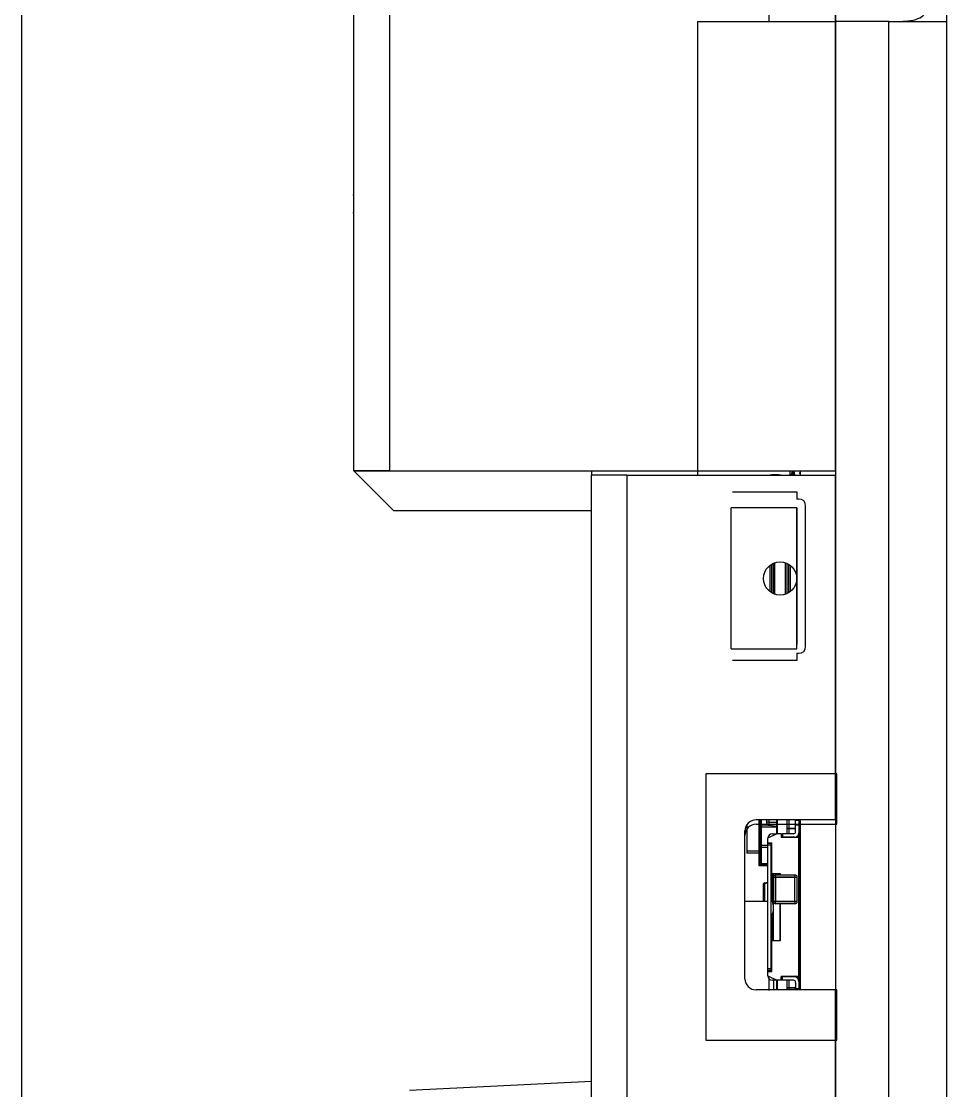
# Model space of a CAD drawing. Header units: millimetres. Extents: x 392 to 586, y 927 to 1144.
# Drawn here: x 544.15 to 585.83, y 1041.69 to 1089.85 of the extents above; entities that cross this region are included whole.
import ezdxf

# ---------------------------------------------------------------- set-up
doc = ezdxf.new("R2010")
doc.units = ezdxf.units.MM

msp = doc.modelspace()

# ---------------------------------------------------------------- linework, layer by layer
at = {"color": 7, "linetype": 'Continuous', "lineweight": 25}
for p, q in [((544.15, 1123.855), (544.15, 999.957)), ((559.129, 1069.607), (559.129, 1123.864)), ((560.729, 1123.864), (560.729, 1069.607)), ((585.829, 1106.193), (585.829, 1089.854)), ((574.629, 1069.607), (574.629, 1089.854)), ((574.629, 1089.854), (580.829, 1089.854)), ((577.829, 1089.854), (580.829, 1089.854)), ((583.229, 1089.854), (580.829, 1089.854)), ((580.829, 1089.854), (580.829, 999.956)), ((580.829, 1069.607), (580.829, 1089.854)), ((583.229, 999.956), (583.229, 1089.854)), ((585.829, 1089.854), (585.829, 999.957)), ((559.079, 1082.036), (559.129, 1082.036)), ((559.079, 1081.237), (559.129, 1081.237)), ((560.729, 1069.607), (559.129, 1069.607)), ((559.129, 1069.607), (569.829, 1069.606)), ((559.129, 1069.607), (559.129, 1069.604)), ((559.129, 1069.604), (569.829, 1069.603)), ((560.929, 1067.803), (559.129, 1069.604)), ((560.729, 1069.607), (574.629, 1069.607)), ((569.829, 1069.606), (569.829, 1069.603)), ((569.829, 1069.603), (569.829, 1069.407)), ((569.829, 999.956), (569.829, 1069.407)), ((571.429, 1069.407), (569.829, 1069.407)), ((571.429, 1069.407), (571.429, 999.956)), ((571.429, 1069.407), (580.829, 1069.407)), ((574.629, 1069.407), (574.629, 1069.607)), ((574.629, 1069.607), (580.829, 1069.607)), ((577.737, 1069.407), (577.96, 1069.448)), ((577.96, 1069.448), (578.26, 1069.448)), ((578.26, 1069.448), (578.483, 1069.407)), ((578.779, 1069.56), (578.779, 1069.607)), ((578.779, 1069.56), (578.789, 1069.56)), ((578.789, 1069.55), (578.779, 1069.55)), ((578.779, 1069.45), (578.779, 1069.55)), ((578.789, 1069.45), (578.779, 1069.45)), ((578.779, 1069.45), (578.779, 1069.407)), ((578.789, 1069.407), (578.789, 1069.607)), ((578.789, 1069.56), (578.789, 1069.607)), ((578.789, 1069.45), (578.789, 1069.407)), ((578.862, 1069.415), (578.864, 1069.407)), ((578.884, 1069.407), (578.882, 1069.415)), ((578.897, 1069.525), (578.897, 1069.528)), ((578.931, 1069.514), (578.913, 1069.504)), ((578.913, 1069.504), (578.936, 1069.459)), ((578.956, 1069.467), (578.931, 1069.514)), ((578.95, 1069.53), (578.95, 1069.515)), ((578.959, 1069.467), (578.956, 1069.467)), ((578.97, 1069.512), (578.97, 1069.532)), ((579.209, 1069.433), (579.209, 1069.407)), ((579.229, 1069.55), (579.219, 1069.55)), ((579.229, 1069.607), (579.229, 1069.407)), ((580.829, 1053.886), (580.829, 1069.407)), ((569.829, 1067.803), (560.929, 1067.803)), ((580.829, 1053.886), (577.246, 1053.886)), ((577.38, 1051.807), (577.38, 1053.886)), ((577.431, 1053.864), (577.431, 1053.886)), ((577.431, 1053.847), (577.431, 1053.864)), ((577.431, 1053.864), (577.432, 1053.864)), ((577.432, 1053.619), (577.432, 1053.886)), ((577.729, 1053.779), (577.729, 1053.886)), ((578.18, 1053.257), (578.18, 1053.886)), ((578.63, 1053.886), (578.63, 1053.68)), ((578.73, 1053.69), (578.73, 1053.886)), ((579.18, 1053.886), (579.18, 1053.69)), ((579.219, 1053.69), (579.219, 1053.886)), ((579.229, 1053.886), (579.229, 1046.226)), ((576.746, 1046.726), (576.746, 1053.386)), ((576.829, 1053.663), (576.829, 1052.379)), ((577.431, 1053.847), (577.432, 1053.847)), ((577.431, 1053.779), (577.431, 1053.847)), ((577.431, 1053.764), (577.431, 1053.779)), ((577.431, 1053.779), (577.432, 1053.779)), ((577.431, 1053.764), (577.432, 1053.764)), ((577.431, 1053.74), (577.431, 1053.764)), ((577.431, 1053.74), (577.432, 1053.74)), ((577.431, 1053.731), (577.432, 1053.731)), ((577.431, 1053.707), (577.432, 1053.707)), ((577.431, 1053.599), (577.431, 1053.644)), ((577.431, 1053.644), (577.432, 1053.644)), ((577.431, 1053.575), (577.431, 1053.599)), ((577.431, 1053.599), (577.432, 1053.599)), ((577.431, 1053.568), (577.431, 1053.575)), ((577.431, 1053.575), (577.432, 1053.575)), ((577.431, 1053.481), (577.431, 1053.568)), ((577.431, 1053.568), (577.432, 1053.568)), ((577.431, 1053.481), (577.432, 1053.481)), ((577.431, 1053.459), (577.432, 1053.459)), ((577.431, 1053.406), (577.431, 1053.459)), ((577.431, 1053.395), (577.431, 1053.406)), ((577.431, 1053.406), (577.432, 1053.406)), ((577.432, 1053.536), (577.432, 1053.619)), ((577.432, 1052.778), (577.432, 1053.536)), ((577.482, 1053.657), (577.482, 1053.573)), ((577.482, 1053.657), (577.776, 1053.657)), ((577.482, 1053.573), (577.482, 1052.74)), ((577.482, 1053.573), (578.18, 1053.573)), ((577.817, 1053.779), (577.729, 1053.779)), ((577.729, 1053.741), (577.729, 1053.779)), ((577.817, 1053.779), (577.817, 1053.642)), ((577.817, 1053.642), (578.18, 1053.597)), ((578.729, 1053.68), (578.63, 1053.68)), ((578.63, 1053.68), (578.63, 1053.5)), ((578.63, 1053.5), (578.729, 1053.5)), ((578.63, 1053.5), (578.63, 1053.257)), ((578.64, 1053.69), (578.735, 1053.69)), ((578.735, 1053.49), (578.64, 1053.49)), ((578.729, 1053.68), (578.729, 1053.5)), ((578.73, 1053.257), (578.73, 1053.49)), ((578.735, 1053.69), (579.029, 1053.69)), ((579.029, 1053.49), (578.735, 1053.49)), ((579.179, 1053.857), (579.029, 1053.857)), ((579.179, 1053.857), (579.029, 1053.857)), ((579.029, 1053.642), (579.029, 1053.857)), ((579.179, 1053.642), (579.029, 1053.642)), ((579.029, 1053.357), (579.029, 1053.642)), ((579.179, 1053.857), (579.179, 1053.642)), ((579.179, 1053.69), (579.219, 1053.69)), ((579.179, 1053.642), (579.179, 1053.307)), ((579.219, 1053.49), (579.179, 1053.49)), ((579.18, 1053.49), (579.18, 1053.04)), ((579.18, 1053.386), (579.209, 1053.386)), ((579.209, 1053.386), (579.209, 1053.49)), ((579.209, 1053.386), (579.229, 1053.386)), ((579.209, 1053.364), (579.209, 1053.386)), ((579.219, 1053.69), (579.219, 1053.853)), ((579.229, 1053.853), (579.219, 1053.853)), ((579.22, 1053.5), (579.22, 1053.68)), ((579.229, 1053.5), (579.22, 1053.5)), ((577.431, 1053.364), (577.432, 1053.364)), ((577.431, 1053.351), (577.432, 1053.351)), ((577.431, 1053.347), (577.431, 1053.351)), ((577.431, 1053.338), (577.431, 1053.347)), ((577.431, 1053.347), (577.432, 1053.347)), ((577.431, 1053.337), (577.432, 1053.337)), ((577.431, 1053.323), (577.432, 1053.323)), ((577.431, 1053.29), (577.432, 1053.29)), ((577.431, 1053.258), (577.432, 1053.258)), ((577.431, 1053.244), (577.432, 1053.244)), ((577.431, 1053.23), (577.432, 1053.23)), ((577.431, 1053.21), (577.431, 1053.23)), ((577.431, 1053.21), (577.432, 1053.21)), ((577.431, 1053.209), (577.431, 1053.21)), ((577.431, 1053.209), (577.432, 1053.209)), ((577.431, 1053.174), (577.432, 1053.174)), ((577.431, 1053.147), (577.432, 1053.147)), ((577.431, 1053.137), (577.432, 1053.137)), ((577.431, 1053.122), (577.432, 1053.122)), ((577.431, 1053.03), (577.431, 1053.118)), ((577.431, 1053.118), (577.432, 1053.118)), ((577.431, 1053.03), (577.432, 1053.03)), ((578.179, 1053.257), (577.779, 1053.057)), ((577.779, 1052.857), (577.779, 1053.057)), ((577.979, 1053.257), (578.179, 1053.257)), ((578.379, 1053.257), (578.179, 1053.257)), ((578.379, 1053.257), (578.429, 1053.257)), ((578.379, 1053.257), (578.379, 1053.087)), ((578.429, 1053.107), (578.379, 1053.107)), ((579.179, 1053.087), (578.379, 1053.087)), ((578.429, 1053.257), (578.429, 1053.107)), ((578.929, 1053.257), (578.429, 1053.257)), ((578.979, 1053.107), (578.429, 1053.107)), ((578.63, 1053.107), (578.63, 1053.087)), ((578.73, 1053.087), (578.73, 1053.107)), ((579.179, 1046.827), (579.179, 1053.087)), ((579.179, 1053.04), (579.219, 1053.04)), ((579.18, 1053.186), (579.209, 1053.186)), ((579.209, 1053.186), (579.229, 1053.186)), ((579.209, 1052.932), (579.209, 1049.498)), ((579.22, 1052.85), (579.22, 1053.03)), ((576.829, 1052.488), (577.38, 1052.488)), ((577.431, 1052.897), (577.432, 1052.897)), ((577.431, 1052.854), (577.432, 1052.854)), ((577.431, 1052.749), (577.431, 1052.769)), ((577.431, 1052.749), (577.432, 1052.749)), ((577.431, 1052.68), (577.431, 1052.749)), ((577.431, 1052.68), (577.432, 1052.68)), ((577.431, 1052.647), (577.432, 1052.647)), ((577.431, 1052.525), (577.431, 1052.643)), ((577.431, 1052.525), (577.432, 1052.525)), ((577.432, 1052.694), (577.432, 1052.778)), ((577.432, 1052.749), (577.432, 1052.769)), ((577.432, 1051.876), (577.432, 1052.694)), ((577.482, 1052.74), (577.482, 1052.657)), ((577.482, 1052.74), (577.779, 1052.74)), ((577.482, 1052.657), (577.779, 1052.657)), ((577.482, 1052.657), (577.482, 1051.916)), ((577.779, 1052.819), (577.779, 1052.857)), ((577.779, 1052.857), (577.949, 1052.857)), ((577.779, 1052.742), (577.779, 1052.819)), ((577.929, 1052.819), (577.779, 1052.819)), ((577.929, 1052.742), (577.779, 1052.742)), ((577.779, 1047.171), (577.779, 1052.742)), ((577.929, 1052.819), (577.929, 1052.857)), ((577.929, 1052.742), (577.929, 1052.819)), ((577.929, 1047.171), (577.929, 1052.742)), ((577.929, 1052.74), (577.949, 1052.74)), ((577.929, 1052.657), (577.949, 1052.657)), ((577.949, 1051.457), (577.949, 1052.857)), ((579.219, 1052.84), (579.179, 1052.84)), ((579.18, 1052.84), (579.18, 1052.407)), ((579.18, 1052.786), (579.209, 1052.786)), ((579.18, 1052.67), (579.209, 1052.67)), ((579.209, 1052.786), (579.229, 1052.786)), ((579.229, 1052.65), (579.209, 1052.65)), ((579.229, 1052.85), (579.22, 1052.85)), ((577.38, 1052.379), (576.829, 1052.379)), ((577.431, 1052.41), (577.432, 1052.41)), ((577.431, 1052.3), (577.432, 1052.3)), ((577.431, 1052.207), (577.432, 1052.207)), ((577.431, 1052.159), (577.432, 1052.159)), ((579.179, 1052.407), (579.185, 1052.407)), ((579.179, 1052.007), (579.185, 1052.007)), ((579.185, 1052.007), (579.185, 1052.407)), ((579.185, 1052.39), (579.219, 1052.39)), ((579.185, 1052.267), (579.229, 1052.267)), ((579.185, 1052.257), (579.219, 1052.257)), ((579.219, 1051.832), (579.219, 1052.257)), ((579.219, 1052.257), (579.219, 1052.007)), ((579.229, 1052.007), (579.219, 1052.007)), ((577.779, 1051.807), (577.38, 1051.807)), ((577.779, 1051.866), (577.442, 1051.866)), ((577.949, 1051.866), (577.929, 1051.866)), ((577.949, 1051.807), (577.929, 1051.807)), ((578.349, 1051.457), (577.949, 1051.457)), ((577.949, 1051.457), (577.949, 1050.281)), ((578.026, 1051.307), (578.026, 1051.457)), ((578.334, 1051.407), (578.334, 1051.457)), ((578.349, 1051.407), (578.349, 1051.457)), ((579.179, 1051.832), (579.229, 1051.832)), ((579.229, 1051.905), (579.219, 1051.905)), ((577.58, 1050.2), (577.58, 1050.999)), ((577.62, 1050.999), (577.58, 1050.999)), ((577.62, 1051.048), (577.779, 1051.083)), ((577.929, 1051.117), (577.949, 1051.121)), ((578.026, 1051.307), (578.126, 1051.307)), ((578.026, 1050.207), (578.026, 1051.307)), ((578.126, 1051.407), (578.999, 1051.407)), ((578.126, 1051.307), (578.126, 1051.407)), ((578.126, 1051.307), (578.999, 1051.307)), ((578.126, 1050.207), (578.126, 1051.307)), ((578.999, 1051.407), (578.999, 1051.307)), ((578.999, 1050.207), (578.999, 1051.307)), ((578.999, 1051.307), (579.099, 1051.307)), ((579.099, 1050.207), (579.099, 1051.307)), ((579.179, 1051.082), (579.229, 1051.082)), ((579.219, 1050.657), (579.219, 1051.082)), ((579.229, 1051.08), (579.229, 1051.082)), ((579.179, 1050.907), (579.185, 1050.907)), ((579.179, 1050.693), (579.189, 1050.693)), ((579.179, 1050.592), (579.189, 1050.592)), ((579.179, 1050.541), (579.189, 1050.541)), ((579.185, 1050.693), (579.185, 1050.907)), ((579.189, 1050.693), (579.189, 1050.592)), ((579.189, 1050.657), (579.219, 1050.657)), ((579.189, 1050.647), (579.229, 1050.647)), ((579.189, 1050.592), (579.189, 1050.541)), ((579.189, 1050.555), (579.219, 1050.555)), ((579.189, 1050.545), (579.229, 1050.545)), ((579.189, 1050.541), (579.189, 1050.439)), ((579.219, 1050.657), (579.219, 1050.907)), ((579.229, 1050.907), (579.219, 1050.907)), ((579.219, 1050.555), (579.219, 1050.647)), ((577.779, 1050.2), (576.746, 1050.2)), ((578.126, 1050.207), (578.026, 1050.207)), ((578.026, 1048.457), (578.026, 1050.207)), ((578.126, 1050.107), (578.126, 1050.207)), ((578.999, 1050.207), (578.126, 1050.207)), ((578.999, 1050.107), (578.126, 1050.107)), ((578.334, 1048.457), (578.334, 1050.107)), ((578.349, 1048.457), (578.349, 1050.107)), ((578.999, 1050.207), (578.999, 1050.107)), ((579.099, 1050.207), (578.999, 1050.207)), ((579.179, 1050.439), (579.189, 1050.439)), ((579.179, 1050.388), (579.189, 1050.388)), ((579.179, 1050.382), (579.189, 1050.382)), ((579.179, 1050.369), (579.189, 1050.369)), ((579.179, 1050.343), (579.189, 1050.343)), ((579.179, 1050.318), (579.189, 1050.318)), ((579.179, 1050.286), (579.189, 1050.286)), ((579.179, 1050.134), (579.189, 1050.134)), ((579.179, 1050.083), (579.189, 1050.083)), ((579.189, 1050.44), (579.219, 1050.44)), ((579.189, 1050.388), (579.189, 1050.382)), ((579.189, 1050.382), (579.189, 1050.369)), ((579.189, 1050.369), (579.189, 1050.343)), ((579.189, 1050.343), (579.189, 1050.318)), ((579.189, 1050.318), (579.189, 1050.286)), ((579.189, 1050.286), (579.189, 1050.134)), ((579.219, 1050.24), (579.189, 1050.24)), ((579.189, 1050.225), (579.219, 1050.225)), ((579.189, 1050.083), (579.189, 1049.854)), ((579.219, 1050.025), (579.189, 1050.025)), ((579.209, 1050.486), (579.229, 1050.486)), ((579.219, 1050.225), (579.219, 1050.24)), ((579.219, 1049.79), (579.219, 1050.025)), ((579.22, 1050.25), (579.22, 1050.43)), ((579.229, 1050.25), (579.22, 1050.25)), ((579.22, 1050.035), (579.22, 1050.215)), ((579.229, 1050.035), (579.22, 1050.035)), ((577.949, 1049.537), (577.949, 1048.457)), ((579.179, 1049.854), (579.189, 1049.854)), ((579.179, 1049.803), (579.189, 1049.803)), ((579.179, 1049.796), (579.189, 1049.796)), ((579.179, 1049.771), (579.189, 1049.771)), ((579.179, 1049.746), (579.189, 1049.746)), ((579.179, 1049.714), (579.189, 1049.714)), ((579.179, 1049.657), (579.189, 1049.657)), ((579.179, 1049.625), (579.189, 1049.625)), ((579.179, 1049.599), (579.189, 1049.599)), ((579.179, 1049.574), (579.189, 1049.574)), ((579.179, 1049.561), (579.189, 1049.561)), ((579.179, 1049.555), (579.189, 1049.555)), ((579.18, 1049.854), (579.18, 1049.803)), ((579.189, 1049.803), (579.189, 1049.796)), ((579.189, 1049.796), (579.189, 1049.771)), ((579.189, 1049.79), (579.219, 1049.79)), ((579.189, 1049.771), (579.189, 1049.746)), ((579.189, 1049.746), (579.189, 1049.714)), ((579.189, 1049.714), (579.189, 1049.657)), ((579.189, 1049.657), (579.189, 1049.625)), ((579.189, 1049.625), (579.189, 1049.599)), ((579.189, 1049.599), (579.189, 1049.574)), ((579.219, 1049.59), (579.189, 1049.59)), ((579.189, 1049.575), (579.219, 1049.575)), ((579.189, 1049.574), (579.189, 1049.561)), ((579.189, 1049.561), (579.189, 1049.555)), ((579.219, 1049.575), (579.219, 1049.59)), ((579.22, 1049.6), (579.22, 1049.78)), ((579.229, 1049.6), (579.22, 1049.6)), ((579.22, 1049.385), (579.22, 1049.565)), ((579.227, 1049.786), (579.229, 1049.786)), ((579.179, 1049.504), (579.189, 1049.504)), ((579.179, 1049.313), (579.189, 1049.313)), ((579.179, 1049.275), (579.189, 1049.275)), ((579.18, 1049.275), (579.18, 1048.925)), ((579.189, 1049.504), (579.189, 1049.313)), ((579.219, 1049.375), (579.189, 1049.375)), ((579.189, 1049.313), (579.189, 1049.275)), ((579.209, 1049.498), (579.209, 1049.244)), ((579.209, 1049.244), (579.209, 1048.198)), ((579.219, 1048.955), (579.21, 1049.088)), ((579.21, 1049.088), (579.21, 1049.088)), ((579.219, 1049.124), (579.219, 1049.375)), ((579.229, 1049.385), (579.22, 1049.385)), ((579.22, 1049.088), (579.229, 1048.956)), ((579.229, 1049.047), (579.223, 1049.047)), ((579.179, 1048.925), (579.219, 1048.925)), ((579.179, 1048.832), (579.229, 1048.832)), ((579.22, 1048.945), (579.18, 1048.943)), ((579.229, 1048.956), (579.219, 1048.955)), ((579.22, 1048.945), (579.219, 1048.955)), ((579.229, 1048.955), (579.219, 1048.955)), ((579.219, 1048.925), (579.219, 1048.945)), ((579.227, 1048.994), (579.227, 1048.994)), ((579.227, 1048.994), (579.227, 1048.994)), ((579.229, 1048.976), (579.228, 1048.976)), ((577.949, 1048.457), (578.349, 1048.457)), ((577.949, 1047.057), (577.949, 1048.457)), ((579.209, 1048.198), (579.209, 1047.944)), ((577.929, 1048.066), (577.949, 1048.069)), ((577.929, 1047.713), (577.949, 1047.718)), ((579.179, 1048.082), (579.229, 1048.082)), ((579.219, 1048.075), (579.179, 1048.075)), ((579.179, 1047.907), (579.185, 1047.907)), ((579.18, 1048.075), (579.18, 1047.907)), ((579.18, 1048.022), (579.229, 1048.022)), ((579.185, 1047.507), (579.185, 1047.907)), ((579.185, 1047.786), (579.229, 1047.786)), ((579.185, 1047.625), (579.219, 1047.625)), ((579.209, 1048.06), (579.19, 1048.06)), ((579.209, 1047.944), (579.209, 1047.007)), ((579.22, 1047.435), (579.22, 1047.615)), ((577.779, 1047.095), (577.779, 1047.171)), ((577.929, 1047.171), (577.779, 1047.171)), ((577.929, 1047.095), (577.929, 1047.171)), ((579.179, 1047.507), (579.185, 1047.507)), ((579.219, 1047.425), (579.179, 1047.425)), ((579.18, 1047.425), (579.18, 1046.975)), ((579.18, 1047.356), (579.229, 1047.356)), ((579.18, 1047.28), (579.229, 1047.28)), ((579.229, 1047.435), (579.22, 1047.435)), ((577.929, 1047.095), (577.779, 1047.095)), ((577.779, 1047.057), (577.779, 1047.095)), ((577.779, 1046.857), (577.779, 1047.057)), ((577.779, 1047.057), (577.949, 1047.057)), ((577.779, 1046.857), (578.179, 1046.657)), ((577.829, 1046.2), (577.829, 1046.724)), ((577.929, 1047.057), (577.929, 1047.095)), ((578.179, 1046.657), (577.979, 1046.657)), ((578.03, 1046.657), (578.03, 1046.226)), ((578.379, 1046.657), (578.179, 1046.657)), ((578.179, 1046.656), (578.18, 1046.656)), ((578.179, 1046.575), (578.179, 1046.652)), ((578.179, 1046.652), (578.18, 1046.652)), ((578.18, 1046.226), (578.18, 1046.657)), ((579.179, 1046.827), (578.379, 1046.827)), ((578.379, 1046.657), (578.379, 1046.827)), ((578.429, 1046.807), (578.379, 1046.807)), ((578.429, 1046.657), (578.379, 1046.657)), ((578.429, 1046.657), (578.429, 1046.807)), ((578.979, 1046.807), (578.429, 1046.807)), ((578.929, 1046.657), (578.429, 1046.657)), ((578.63, 1046.827), (578.63, 1046.807)), ((578.63, 1046.657), (578.63, 1046.315)), ((578.73, 1046.325), (578.73, 1046.657)), ((579.119, 1046.775), (579.087, 1046.775)), ((579.109, 1046.785), (579.13, 1046.785)), ((579.139, 1046.775), (579.119, 1046.775)), ((579.139, 1046.785), (579.13, 1046.785)), ((579.14, 1046.785), (579.139, 1046.785)), ((579.219, 1046.775), (579.139, 1046.775)), ((579.14, 1046.785), (579.22, 1046.785)), ((579.179, 1046.975), (579.219, 1046.975)), ((579.18, 1046.775), (579.18, 1046.325)), ((579.209, 1046.775), (579.209, 1046.764)), ((579.22, 1046.785), (579.22, 1046.965)), ((579.229, 1046.785), (579.22, 1046.785)), ((580.829, 1046.226), (577.246, 1046.226)), ((578.179, 1046.575), (578.18, 1046.575)), ((578.179, 1046.459), (578.18, 1046.459)), ((578.179, 1046.421), (578.18, 1046.421)), ((578.179, 1046.329), (578.18, 1046.329)), ((578.179, 1046.27), (578.179, 1046.329)), ((578.179, 1046.27), (578.18, 1046.27)), ((578.179, 1046.24), (578.18, 1046.24)), ((578.179, 1046.226), (578.179, 1046.237)), ((578.729, 1046.315), (578.63, 1046.315)), ((578.63, 1046.315), (578.63, 1046.226)), ((578.64, 1046.325), (578.735, 1046.325)), ((578.735, 1046.325), (579.029, 1046.325)), ((579.029, 1046.557), (579.029, 1046.272)), ((579.029, 1046.226), (579.029, 1046.272)), ((579.179, 1046.272), (579.029, 1046.272)), ((579.179, 1046.607), (579.179, 1046.272)), ((579.179, 1046.325), (579.219, 1046.325)), ((579.179, 1046.272), (579.179, 1046.226)), ((579.18, 1046.48), (579.229, 1046.48)), ((579.209, 1046.5), (579.209, 1046.325)), ((580.829, 999.956), (580.829, 1046.226)), ((569.829, 1042.099), (561.639, 1041.688))]:
    msp.add_line(p, q, dxfattribs=at)
at = {"color": 7, "linetype": 'Continuous'}
for p, q in [((576.179, 1068.662), (579.079, 1068.662)), ((579.079, 1068.662), (579.079, 1068.337)), ((579.179, 1068.337), (579.079, 1068.337)), ((576.129, 1061.587), (576.129, 1067.937)), ((579.079, 1067.937), (576.129, 1067.937)), ((579.079, 1061.587), (579.079, 1067.937)), ((579.079, 1061.587), (579.079, 1067.937)), ((579.079, 1067.937), (579.079, 1061.787)), ((579.479, 1061.687), (579.479, 1068.037)), ((576.129, 1061.587), (579.079, 1061.587)), ((579.079, 1061.387), (579.079, 1061.062)), ((579.079, 1061.387), (579.179, 1061.387)), ((579.079, 1061.062), (576.179, 1061.062)), ((574.979, 1055.956), (574.979, 1043.956)), ((580.879, 1055.956), (574.979, 1055.956)), ((580.879, 1053.686), (580.879, 1055.956)), ((577.246, 1053.686), (580.879, 1053.686)), ((576.746, 1046.726), (576.746, 1053.186)), ((578.126, 1051.307), (578.999, 1051.307)), ((578.999, 1051.307), (578.126, 1051.307)), ((578.126, 1051.307), (578.126, 1050.207)), ((578.999, 1050.207), (578.999, 1051.307)), ((578.126, 1050.207), (578.999, 1050.207)), ((580.879, 1046.226), (577.246, 1046.226)), ((580.879, 1043.956), (580.879, 1046.226)), ((574.979, 1043.956), (580.879, 1043.956))]:
    msp.add_line(p, q, dxfattribs=at)
at = {"color": 8, "linetype": 'Continuous', "lineweight": 25}
for p, q in [((578.031, 1064.069), (578.031, 1065.444)), ((578.08, 1065.464), (578.08, 1064.049)), ((578.579, 1064.049), (578.579, 1065.464)), ((578.629, 1065.444), (578.629, 1064.069)), ((577.884, 1064.154), (577.884, 1065.36)), ((577.934, 1065.394), (577.934, 1064.12)), ((578.726, 1064.12), (578.726, 1065.394)), ((578.775, 1065.36), (578.775, 1064.154)), ((577.482, 1053.886), (577.482, 1053.657)), ((577.817, 1053.886), (577.817, 1053.779)), ((578.201, 1053.886), (578.201, 1053.257)), ((579.16, 1053.857), (579.16, 1053.886)), ((577.817, 1053.779), (578.18, 1053.779)), ((579.029, 1053.68), (578.729, 1053.68)), ((578.729, 1053.5), (579.029, 1053.5)), ((579.22, 1053.68), (579.179, 1053.68)), ((579.179, 1053.5), (579.22, 1053.5)), ((579.229, 1053.68), (579.22, 1053.68)), ((579.16, 1053.087), (579.16, 1053.22)), ((579.22, 1053.03), (579.179, 1053.03)), ((579.229, 1053.03), (579.22, 1053.03)), ((579.179, 1052.85), (579.22, 1052.85)), ((579.209, 1052.65), (579.18, 1052.65)), ((579.22, 1052.38), (579.185, 1052.38)), ((579.22, 1052.267), (579.22, 1052.38)), ((579.229, 1052.38), (579.22, 1052.38)), ((577.482, 1051.916), (577.779, 1051.916)), ((577.929, 1051.916), (577.949, 1051.916)), ((579.229, 1051.89), (579.219, 1051.89)), ((577.779, 1051.035), (577.62, 1050.999)), ((577.62, 1050.999), (577.62, 1050.2)), ((577.949, 1051.072), (577.929, 1051.068)), ((579.22, 1051.08), (579.219, 1051.08)), ((579.22, 1051.082), (579.22, 1051.08)), ((579.22, 1050.907), (579.22, 1051.08)), ((579.229, 1051.08), (579.22, 1051.08)), ((579.22, 1050.43), (579.179, 1050.43)), ((579.189, 1050.25), (579.22, 1050.25)), ((579.22, 1050.215), (579.189, 1050.215)), ((579.189, 1050.035), (579.22, 1050.035)), ((579.229, 1050.43), (579.22, 1050.43)), ((579.229, 1050.215), (579.22, 1050.215)), ((579.22, 1049.78), (579.189, 1049.78)), ((579.189, 1049.6), (579.22, 1049.6)), ((579.22, 1049.565), (579.189, 1049.565)), ((579.229, 1049.78), (579.22, 1049.78)), ((579.229, 1049.565), (579.22, 1049.565)), ((579.21, 1049.088), (579.18, 1049.088)), ((579.189, 1049.385), (579.22, 1049.385)), ((579.22, 1048.915), (579.179, 1048.915)), ((579.18, 1048.953), (579.219, 1048.955)), ((579.22, 1048.832), (579.22, 1048.915)), ((579.229, 1048.915), (579.22, 1048.915)), ((577.929, 1047.916), (577.949, 1047.916)), ((577.949, 1047.669), (577.929, 1047.664)), ((579.22, 1047.615), (579.185, 1047.615)), ((579.229, 1047.615), (579.22, 1047.615)), ((579.229, 1048.08), (579.228, 1048.08)), ((579.179, 1047.435), (579.22, 1047.435)), ((578.201, 1046.657), (578.201, 1046.226)), ((578.729, 1046.827), (578.729, 1046.807)), ((579.05, 1046.827), (579.05, 1046.794)), ((579.07, 1046.785), (579.109, 1046.785)), ((579.109, 1046.827), (579.109, 1046.785)), ((579.13, 1046.785), (579.13, 1046.827)), ((579.14, 1046.827), (579.14, 1046.785)), ((579.16, 1046.693), (579.16, 1046.775)), ((579.22, 1046.965), (579.179, 1046.965)), ((579.229, 1046.965), (579.22, 1046.965)), ((577.829, 1046.229), (577.843, 1046.226)), ((579.029, 1046.315), (578.729, 1046.315)), ((578.729, 1046.315), (578.729, 1046.226)), ((579.22, 1046.315), (579.179, 1046.315)), ((579.22, 1046.226), (579.22, 1046.315)), ((579.229, 1046.315), (579.22, 1046.315))]:
    msp.add_line(p, q, dxfattribs=at)
at = {"color": 7, "linetype": 'Continuous', "lineweight": 25, "flags": 128}
for points in [[(583.229, 1089.854), (583.737, 1089.854), (584.224, 1089.854), (584.674, 1089.854), (585.068, 1089.854), (585.391, 1089.854), (585.631, 1089.854), (585.779, 1089.854), (585.829, 1089.854)], [(578.735, 1053.69), (578.734, 1053.69), (578.732, 1053.689), (578.731, 1053.688), (578.73, 1053.687), (578.73, 1053.685), (578.729, 1053.684), (578.729, 1053.682), (578.729, 1053.68)], [(578.729, 1053.5), (578.729, 1053.498), (578.729, 1053.496), (578.73, 1053.494), (578.73, 1053.493), (578.731, 1053.491), (578.732, 1053.491), (578.734, 1053.49), (578.735, 1053.49)], [(579.198, 1048.075), (579.192, 1048.062), (579.179, 1048.042)], [(578.735, 1046.325), (578.734, 1046.325), (578.732, 1046.324), (578.731, 1046.323), (578.73, 1046.322), (578.73, 1046.321), (578.729, 1046.319), (578.729, 1046.317), (578.729, 1046.315)]]:
    msp.add_lwpolyline(points, dxfattribs=at)
at = {"color": 8, "linetype": 'Continuous', "lineweight": 25, "flags": 128}
msp.add_lwpolyline([(579.179, 1048.061), (579.183, 1048.067), (579.187, 1048.075)], dxfattribs=at)
at = {"color": 7, "linetype": 'Continuous', "lineweight": 25}
msp.add_circle((578.33, 1064.757), 0.75, dxfattribs=at)
at = {"color": 7, "linetype": 'Continuous'}
for centre, radius, start, end in [((579.179, 1068.037), 0.3, 0, 90), ((579.179, 1061.687), 0.3, 270, 0), ((577.246, 1053.186), 0.5, 90, 180), ((577.246, 1046.726), 0.5, 180, 270)]:
    msp.add_arc(centre, radius, start, end, dxfattribs=at)
at = {"color": 7, "linetype": 'Continuous', "lineweight": 25}
for centre, radius, start, end in [((577.246, 1053.386), 0.5, 90, 180), ((577.829, 1053.741), 0.1, 180, 263), ((578.64, 1053.68), 0.01, 90, 180), ((578.64, 1053.5), 0.01, 180, 270), ((579.219, 1053.68), 0.01, 0, 90), ((579.184, 1053.682), 0.0364, 356.086, 11.8946), ((579.184, 1053.497), 0.0364, 348.1054, 3.914), ((579.219, 1053.5), 0.01, 270, 0), ((577.979, 1053.057), 0.2, 90, 180), ((578.929, 1053.357), 0.1, 270, 0), ((578.979, 1053.307), 0.2, 270, 0), ((579.219, 1053.03), 0.01, 0, 90), ((579.184, 1053.032), 0.0364, 356.086, 11.8946), ((579.209, 1052.65), 0.02, 0, 90), ((579.184, 1052.847), 0.0364, 348.1054, 3.914), ((579.219, 1052.85), 0.01, 270, 0), ((579.219, 1052.38), 0.01, 0, 90), ((579.184, 1052.382), 0.0364, 356.086, 11.8946), ((577.442, 1051.876), 0.01, 180, 270), ((579.209, 1051.89), 0.02, 300.9413, 0), ((577.63, 1050.999), 0.05, 102.5288, 180), ((577.679, 1051.023), 0.0643, 157.6906, 202.3094), ((578.126, 1051.307), 0.1, 90, 180), ((578.999, 1051.307), 0.1, 0, 90), ((577.986, 1050.335), 0.0571, 180, 207.1389), ((577.155, 1049.909), 0.877, 6.8337, 27.1389), ((578.126, 1050.207), 0.1, 180, 270), ((578.999, 1050.207), 0.1, 270, 0), ((579.219, 1050.43), 0.01, 0, 90), ((579.184, 1050.432), 0.0364, 356.086, 11.8946), ((579.184, 1050.247), 0.0364, 348.1054, 3.914), ((579.219, 1050.25), 0.01, 270, 0), ((579.219, 1050.215), 0.01, 0, 90), ((579.184, 1050.217), 0.0364, 356.086, 11.8946), ((579.184, 1050.032), 0.0364, 348.1054, 3.914), ((579.219, 1050.035), 0.01, 270, 0), ((577.155, 1049.909), 0.877, 332.0535, 353.1663), ((579.219, 1049.78), 0.01, 0, 90), ((579.184, 1049.782), 0.0364, 356.086, 11.8946), ((579.184, 1049.597), 0.0364, 348.1054, 3.914), ((579.219, 1049.6), 0.01, 270, 0), ((579.219, 1049.565), 0.01, 0, 90), ((579.184, 1049.567), 0.0364, 356.086, 11.8946), ((577.934, 1049.496), 0.00486, 152.0535, 180), ((578.99, 1049.101), 0.23, 356.6857, 34.801), ((579.184, 1049.382), 0.0364, 348.1054, 3.914), ((579.219, 1049.385), 0.01, 270, 0), ((579.219, 1048.915), 0.01, 0, 90), ((579.184, 1048.917), 0.0364, 356.086, 11.8946), ((579.219, 1048.955), 0.01, 274, 0), ((579.209, 1048.08), 0.02, 270, 0), ((579.219, 1048.085), 0.01, 270, 340.6114), ((579.219, 1047.615), 0.01, 0, 90), ((579.184, 1047.617), 0.0364, 356.086, 11.8946), ((579.184, 1047.432), 0.0364, 348.1054, 3.914), ((579.219, 1047.435), 0.01, 270, 0), ((577.246, 1046.726), 0.5, 180, 270), ((577.979, 1046.857), 0.2, 180, 270), ((578.929, 1046.557), 0.1, 0, 90), ((578.979, 1046.607), 0.2, 0, 90), ((579.119, 1046.785), 0.00999, 179.9302, 269.93), ((579.139, 1046.785), 0.00999, 179.9302, 269.93), ((579.104, 1046.782), 0.0364, 348.1054, 3.914), ((579.219, 1046.965), 0.01, 0, 90), ((579.184, 1046.967), 0.0364, 356.086, 11.8946), ((579.184, 1046.782), 0.0364, 348.1054, 3.914), ((579.219, 1046.785), 0.01, 270, 0), ((578.64, 1046.315), 0.01, 90, 180), ((579.219, 1046.315), 0.01, 0, 90), ((579.184, 1046.317), 0.0364, 356.086, 11.8946)]:
    msp.add_arc(centre, radius, start, end, dxfattribs=at)
at = {"color": 8, "linetype": 'Continuous', "lineweight": 25}
for centre, radius, start, end in [((578.99, 1049.101), 0.22, 356.5218, 30.8555), ((579.2, 1048.08), 0.0204, 344.8853, 3.8638), ((579.219, 1048.085), 0.00998, 270.0386, 340.7046)]:
    msp.add_arc(centre, radius, start, end, dxfattribs=at)
at = {"color": 7, "linetype": 'Continuous', "lineweight": 25}
for points, knots in [([(577.829, 1089.854), (577.829, 1089.865), (577.829, 1089.89), (577.829, 1090.157), (577.829, 1090.728), (577.829, 1091.622), (577.829, 1092.882), (577.829, 1094.453), (577.829, 1096.235), (577.829, 1097.436), (577.829, 1098.023)], [0, 0, 0, 0, 0.02829, 0.059343, 0.140169, 0.249314, 0.382209, 0.583953, 0.796443, 1, 1, 1, 1]), ([(580.829, 1098.023), (580.829, 1097.436), (580.829, 1096.235), (580.829, 1094.453), (580.829, 1092.882), (580.829, 1091.622), (580.829, 1090.728), (580.829, 1090.157), (580.829, 1089.89), (580.829, 1089.865), (580.829, 1089.854)], [0, 0, 0, 0, 0.203557, 0.416047, 0.617791, 0.750686, 0.859831, 0.940657, 0.97171, 1, 1, 1, 1]), ([(580.829, 1089.854), (580.829, 1089.865), (580.829, 1089.89), (580.829, 1090.157), (580.829, 1090.728), (580.829, 1091.622), (580.829, 1092.882), (580.829, 1094.453), (580.829, 1096.235), (580.829, 1097.436), (580.829, 1098.023)], [0, 0, 0, 0, 0.02829, 0.059343, 0.140169, 0.249314, 0.382209, 0.583953, 0.796443, 1, 1, 1, 1]), ([(583.229, 1089.854), (583.472, 1089.852), (583.896, 1089.848), (584.423, 1089.907), (584.784, 1090.1), (585.076, 1090.47), (585.272, 1091.038), (585.409, 1091.743), (585.52, 1092.727), (585.607, 1094.146), (585.656, 1096), (585.662, 1097.348), (585.665, 1098.023)], [0, 0, 0, 0, 0.073328, 0.128111, 0.170371, 0.212572, 0.287033, 0.362173, 0.437479, 0.591741, 0.795552, 1, 1, 1, 1]), ([(577.957, 1069.407), (577.956, 1069.413), (577.956, 1069.43), (577.957, 1069.444), (577.959, 1069.447), (577.96, 1069.448)], [0, 0, 0, 0, 0.263961, 0.645293, 1, 1, 1, 1]), ([(577.96, 1069.448), (577.96, 1069.448), (577.96, 1069.448), (577.96, 1069.448), (577.96, 1069.448)], [0, 0, 0, 0, 0.560474, 1, 1, 1, 1]), ([(578.26, 1069.448), (578.26, 1069.448), (578.26, 1069.448), (578.26, 1069.448), (578.26, 1069.448)], [0, 0, 0, 0, 0.559466, 1, 1, 1, 1]), ([(578.263, 1069.407), (578.263, 1069.413), (578.264, 1069.43), (578.263, 1069.444), (578.261, 1069.447), (578.26, 1069.448)], [0, 0, 0, 0, 0.263961, 0.6452927, 1, 1, 1, 1]), ([(578.852, 1069.524), (578.847, 1069.516), (578.837, 1069.502), (578.835, 1069.485), (578.835, 1069.478)], [0, 0, 0, 0, 0.560447, 1, 1, 1, 1]), ([(578.835, 1069.478), (578.836, 1069.47), (578.837, 1069.455), (578.845, 1069.443), (578.848, 1069.437)], [0, 0, 0, 0, 0.56138, 1, 1, 1, 1]), ([(578.848, 1069.437), (578.85, 1069.434), (578.855, 1069.429), (578.86, 1069.425), (578.863, 1069.423)], [0, 0, 0, 0, 0.5553204, 1, 1, 1, 1]), ([(578.879, 1069.542), (578.873, 1069.539), (578.864, 1069.535), (578.856, 1069.527), (578.852, 1069.524)], [0, 0, 0, 0, 0.556897, 1, 1, 1, 1]), ([(578.855, 1069.478), (578.856, 1069.485), (578.857, 1069.498), (578.869, 1069.513), (578.882, 1069.522), (578.892, 1069.524), (578.897, 1069.525)], [0, 0, 0, 0, 0.284476, 0.560431, 0.77786, 1, 1, 1, 1]), ([(578.887, 1069.433), (578.882, 1069.435), (578.872, 1069.44), (578.862, 1069.452), (578.856, 1069.465), (578.855, 1069.474), (578.855, 1069.478)], [0, 0, 0, 0, 0.277461, 0.551779, 0.771142, 1, 1, 1, 1]), ([(578.863, 1069.423), (578.863, 1069.421), (578.862, 1069.419), (578.862, 1069.416), (578.862, 1069.415)], [0, 0, 0, 0, 0.560098, 1, 1, 1, 1]), ([(578.923, 1069.575), (578.918, 1069.575), (578.907, 1069.573), (578.893, 1069.565), (578.884, 1069.554), (578.881, 1069.546), (578.879, 1069.542)], [0, 0, 0, 0, 0.2814787, 0.5586107, 0.7776073, 1, 1, 1, 1]), ([(578.882, 1069.415), (578.883, 1069.419), (578.883, 1069.425), (578.886, 1069.431), (578.887, 1069.433)], [0, 0, 0, 0, 0.569438, 1, 1, 1, 1]), ([(578.897, 1069.528), (578.898, 1069.532), (578.899, 1069.54), (578.906, 1069.548), (578.914, 1069.554), (578.92, 1069.554), (578.924, 1069.555)], [0, 0, 0, 0, 0.283534, 0.557975, 0.775205, 1, 1, 1, 1]), ([(578.955, 1069.563), (578.95, 1069.567), (578.94, 1069.574), (578.928, 1069.575), (578.923, 1069.575)], [0, 0, 0, 0, 0.560121, 1, 1, 1, 1]), ([(578.924, 1069.555), (578.927, 1069.554), (578.935, 1069.553), (578.943, 1069.547), (578.948, 1069.539), (578.949, 1069.533), (578.95, 1069.53)], [0, 0, 0, 0, 0.283961, 0.558121, 0.774973, 1, 1, 1, 1]), ([(578.936, 1069.459), (578.933, 1069.455), (578.926, 1069.447), (578.925, 1069.438), (578.925, 1069.433)], [0, 0, 0, 0, 0.54889, 1, 1, 1, 1]), ([(578.925, 1069.433), (578.925, 1069.429), (578.926, 1069.422), (578.932, 1069.412), (578.936, 1069.408), (578.938, 1069.407)], [0, 0, 0, 0, 0.380021, 0.748697, 1, 1, 1, 1]), ([(578.972, 1069.433), (578.972, 1069.435), (578.972, 1069.438), (578.969, 1069.443), (578.964, 1069.446), (578.959, 1069.447), (578.954, 1069.446), (578.95, 1069.443), (578.947, 1069.438), (578.946, 1069.435), (578.946, 1069.433)], [0, 0, 0, 0, 0.128923, 0.252192, 0.374703, 0.5, 0.628924, 0.752192, 0.874703, 1, 1, 1, 1]), ([(578.946, 1069.433), (578.946, 1069.431), (578.947, 1069.428), (578.95, 1069.424), (578.954, 1069.421), (578.959, 1069.42), (578.965, 1069.421), (578.969, 1069.424), (578.972, 1069.428), (578.972, 1069.431), (578.972, 1069.433)], [0, 0, 0, 0, 0.125297, 0.247808, 0.371076, 0.5, 0.628924, 0.752192, 0.874703, 1, 1, 1, 1]), ([(578.95, 1069.515), (578.95, 1069.515), (578.95, 1069.514), (578.95, 1069.513), (578.95, 1069.513)], [0, 0, 0, 0, 0.560796, 1, 1, 1, 1]), ([(578.95, 1069.513), (578.95, 1069.511), (578.95, 1069.508), (578.953, 1069.505), (578.956, 1069.503), (578.959, 1069.503), (578.96, 1069.503)], [0, 0, 0, 0, 0.283042, 0.558142, 0.775723, 1, 1, 1, 1]), ([(578.97, 1069.532), (578.969, 1069.539), (578.967, 1069.55), (578.959, 1069.559), (578.955, 1069.563)], [0, 0, 0, 0, 0.557617, 1, 1, 1, 1]), ([(578.993, 1069.433), (578.992, 1069.438), (578.991, 1069.448), (578.982, 1069.459), (578.971, 1069.466), (578.963, 1069.467), (578.959, 1069.467)], [0, 0, 0, 0, 0.2833163, 0.5580486, 0.7754339, 1, 1, 1, 1]), ([(578.96, 1069.503), (578.961, 1069.503), (578.964, 1069.503), (578.968, 1069.506), (578.97, 1069.509), (578.97, 1069.511), (578.97, 1069.512)], [0, 0, 0, 0, 0.281447, 0.55884, 0.777519, 1, 1, 1, 1]), ([(578.98, 1069.407), (578.98, 1069.407), (578.983, 1069.409), (578.988, 1069.415), (578.992, 1069.424), (578.992, 1069.43), (578.993, 1069.433)], [0, 0, 0, 0, 0.015926, 0.391061, 0.690531, 1, 1, 1, 1]), ([(579.209, 1069.525), (579.209, 1069.522), (579.209, 1069.518), (579.209, 1069.476), (579.209, 1069.467)], [0, 0, 0, 0, 0.7947607, 1, 1, 1, 1]), ([(577.432, 1053.619), (577.433, 1053.624), (577.435, 1053.635), (577.448, 1053.647), (577.465, 1053.655), (577.477, 1053.656), (577.482, 1053.657)], [0, 0, 0, 0, 0.297257, 0.598553, 0.812691, 1, 1, 1, 1]), ([(577.432, 1053.536), (577.433, 1053.541), (577.435, 1053.552), (577.448, 1053.564), (577.465, 1053.572), (577.477, 1053.573), (577.482, 1053.573)], [0, 0, 0, 0, 0.297257, 0.598553, 0.812691, 1, 1, 1, 1]), ([(577.431, 1053.351), (577.431, 1053.354), (577.431, 1053.358), (577.431, 1053.362), (577.431, 1053.364)], [0, 0, 0, 0, 0.522339, 1, 1, 1, 1]), ([(579.209, 1053.359), (579.209, 1053.357), (579.209, 1053.353), (579.209, 1053.323), (579.209, 1053.282), (579.209, 1053.232), (579.209, 1053.182), (579.209, 1053.14), (579.209, 1053.11), (579.209, 1053.106), (579.209, 1053.105)], [0, 0, 0, 0, 0.1246, 0.249938, 0.374203, 0.499937, 0.624203, 0.749936, 0.874603, 1, 1, 1, 1]), ([(579.209, 1053.101), (579.209, 1053.099), (579.209, 1053.096), (579.209, 1053.059), (579.209, 1053.055)], [0, 0, 0, 0, 0.882861, 1, 1, 1, 1]), ([(579.209, 1053.059), (579.209, 1053.057), (579.209, 1053.053), (579.209, 1053.023), (579.209, 1052.982), (579.209, 1052.948), (579.209, 1052.932)], [0, 0, 0, 0, 0.2462569, 0.4984433, 0.7484888, 1, 1, 1, 1]), ([(577.432, 1052.778), (577.433, 1052.772), (577.435, 1052.762), (577.448, 1052.749), (577.465, 1052.741), (577.477, 1052.74), (577.482, 1052.74)], [0, 0, 0, 0, 0.297257, 0.598553, 0.812691, 1, 1, 1, 1]), ([(577.432, 1052.694), (577.433, 1052.689), (577.435, 1052.678), (577.448, 1052.666), (577.465, 1052.658), (577.477, 1052.657), (577.482, 1052.657)], [0, 0, 0, 0, 0.2972566, 0.5985531, 0.8126909, 1, 1, 1, 1]), ([(579.227, 1052.66), (579.226, 1052.66), (579.226, 1052.66), (579.226, 1052.66), (579.226, 1052.661)], [0, 0, 0, 0, 0.56, 1, 1, 1, 1]), ([(577.432, 1051.876), (577.432, 1051.877), (577.433, 1051.877), (577.436, 1051.879), (577.44, 1051.883), (577.448, 1051.889), (577.462, 1051.901), (577.475, 1051.911), (577.482, 1051.916)], [0, 0, 0, 0, 0.105274, 0.215975, 0.33421, 0.461712, 0.681509, 1, 1, 1, 1]), ([(577.432, 1051.876), (577.432, 1051.875), (577.432, 1051.873), (577.434, 1051.871), (577.435, 1051.869), (577.437, 1051.868), (577.439, 1051.867), (577.441, 1051.867), (577.442, 1051.866)], [0, 0, 0, 0, 0.239458, 0.368361, 0.5, 0.631639, 0.760543, 1, 1, 1, 1]), ([(577.442, 1051.866), (577.442, 1051.867), (577.443, 1051.867), (577.445, 1051.87), (577.449, 1051.875), (577.455, 1051.883), (577.466, 1051.896), (577.476, 1051.909), (577.482, 1051.916)], [0, 0, 0, 0, 0.105288, 0.215993, 0.334224, 0.461713, 0.681547, 1, 1, 1, 1]), ([(579.219, 1051.872), (579.219, 1051.872), (579.22, 1051.873), (579.22, 1051.873), (579.22, 1051.873)], [0, 0, 0, 0, 0.56, 1, 1, 1, 1]), ([(579.22, 1049.088), (579.22, 1049.088), (579.219, 1049.088), (579.217, 1049.088), (579.213, 1049.088), (579.211, 1049.088), (579.21, 1049.088)], [0, 0, 0, 0, 0.279564, 0.55935, 0.779766, 1, 1, 1, 1]), ([(579.229, 1048.997), (579.229, 1048.997), (579.229, 1048.996), (579.227, 1048.995), (579.227, 1048.994)], [0, 0, 0, 0, 0.5600344, 1, 1, 1, 1]), ([(579.219, 1048.062), (579.219, 1048.062), (579.22, 1048.063), (579.22, 1048.063), (579.22, 1048.063)], [0, 0, 0, 0, 0.56, 1, 1, 1, 1]), ([(579.209, 1047.007), (579.209, 1046.991), (579.209, 1046.957), (579.209, 1046.915), (579.209, 1046.888), (579.209, 1046.877), (579.209, 1046.88), (579.209, 1046.88)], [0, 0, 0, 0, 0.248492, 0.498454, 0.746279, 0.997032, 1, 1, 1, 1]), ([(579.209, 1046.759), (579.209, 1046.757), (579.209, 1046.753), (579.209, 1046.723), (579.209, 1046.682), (579.209, 1046.632), (579.209, 1046.582), (579.209, 1046.54), (579.209, 1046.51), (579.209, 1046.506), (579.209, 1046.505)], [0, 0, 0, 0, 0.1246, 0.249938, 0.374203, 0.499937, 0.624203, 0.749936, 0.874603, 1, 1, 1, 1])]:
    msp.add_open_spline(points, degree=3, knots=knots, dxfattribs=at)

doc.saveas('drawing.dxf')
